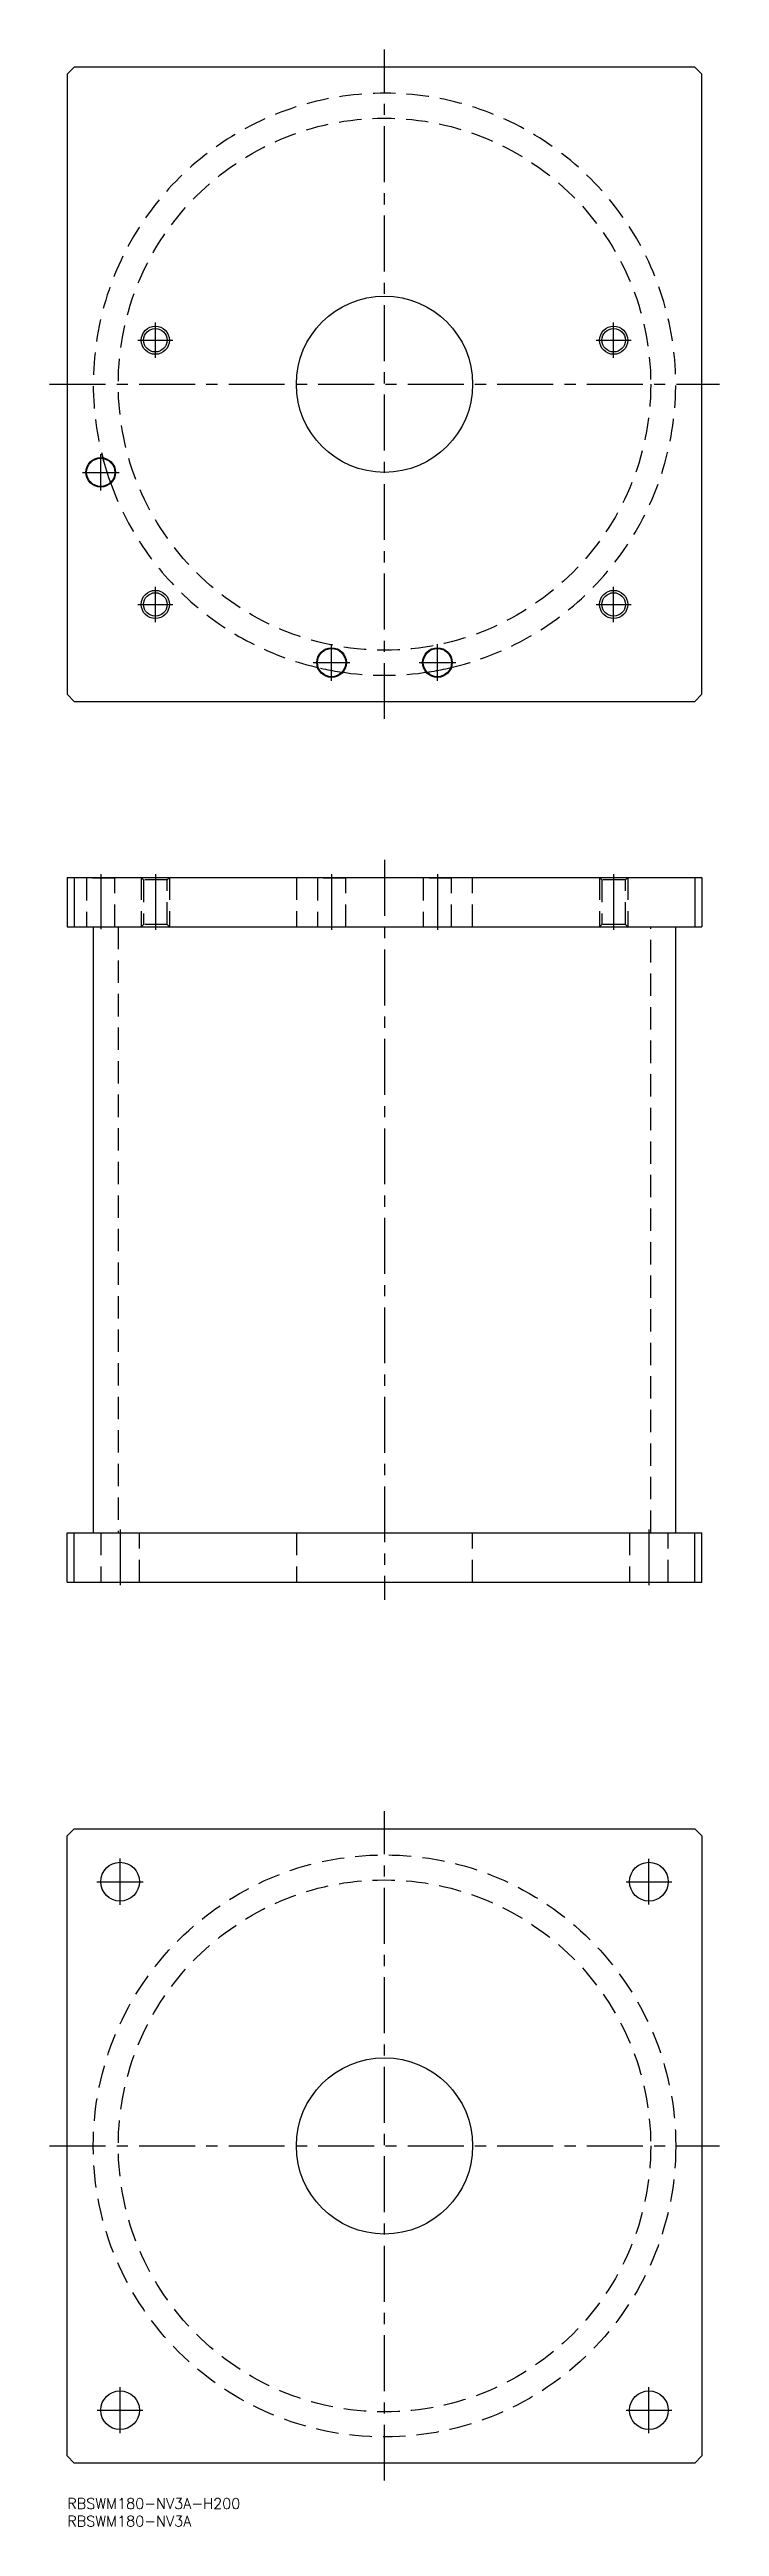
# Model space of a CAD drawing. Extents: x -5 to 185, y -8 to 695.
import ezdxf

# ---------------------------------------------------------------- set-up
doc = ezdxf.new("R2010")
doc.units = 0
doc.header["$LTSCALE"] = 0.5
doc.linetypes.add('CENTER', pattern=[50.8, 31.75, -6.35, 6.35, -6.35])
doc.linetypes.add('DASHED', pattern=[19.05, 12.7, -6.35])
for name, color, linetype in [('MSM_CENTER', 1, 'CENTER'), ('MSM_CONTINUOUS', 7, 'CONTINUOUS'), ('MSM_DASHED', 4, 'DASHED'), ('MSM_NARROW', 5, 'CONTINUOUS'), ('MSM_PART_NUMBER', 7, 'CONTINUOUS')]:
    doc.layers.add(name, color=color, linetype=linetype)
doc.styles.get("Standard").update_dxf_attribs({"font": 'txt.shx', "height": 3, "bigfont": 'bigfont.shx'})

msp = doc.modelspace()

# ---------------------------------------------------------------- linework, layer by layer
at = {"layer": 'MSM_CENTER'}
for p, q in [((90, 505), (90, 695)), ((20, 612.5), (30, 612.5)), ((25, 607.5), (25, 617.5)), ((150, 612.5), (160, 612.5)), ((155, 607.5), (155, 617.5)), ((-5, 600), (185, 600)), ((9.5, 569.8), (9.5, 580.2)), ((4.3, 575), (14.7, 575)), ((25, 532.5), (25, 542.5)), ((155, 532.5), (155, 542.5)), ((20, 537.5), (30, 537.5)), ((150, 537.5), (160, 537.5)), ((69.8, 521), (80.2, 521)), ((75, 515.8), (75, 526.2)), ((99.8, 521), (110.2, 521)), ((105, 515.8), (105, 526.2)), ((90, 465), (90, 255)), ((9.5, 461), (9.5, 445.3)), ((25, 461), (25, 445)), ((75, 461), (75, 445)), ((105, 461), (105, 445)), ((155, 461), (155, 445)), ((15, 275), (15, 259)), ((165, 275), (165, 259)), ((90, 5), (90, 195)), ((15, 168.44), (15, 181.56)), ((165, 168.5), (165, 181.5)), ((8.44, 175), (21.56, 175)), ((158.5, 175), (171.5, 175)), ((-5, 100), (185, 100)), ((15, 18.5), (15, 31.5)), ((165, 18.5), (165, 31.5)), ((8.5, 25), (21.5, 25)), ((158.5, 25), (171.5, 25))]:
    msp.add_line(p, q, dxfattribs=at)
at = {"layer": 'MSM_CONTINUOUS'}
for p, q in [((2, 690), (0, 688)), ((178, 690), (2, 690)), ((180, 688), (178, 690)), ((0, 688), (0, 512)), ((180, 512), (180, 688)), ((0, 512), (2, 510)), ((2, 510), (178, 510)), ((178, 510), (180, 512)), ((0, 460), (0, 446)), ((0, 460), (180, 460)), ((2, 460), (2, 446)), ((178, 460), (178, 446)), ((180, 460), (180, 446)), ((0, 446), (180, 446)), ((7.4, 446), (7.4, 274)), ((172.6, 274), (172.6, 446)), ((0, 260), (0, 274)), ((0, 274), (180, 274)), ((2, 260), (2, 274)), ((178, 260), (178, 274)), ((180, 260), (180, 274)), ((0, 260), (180, 260)), ((0, 188), (2, 190)), ((2, 190), (178, 190)), ((178, 190), (180, 188)), ((0, 12), (0, 188)), ((180, 188), (180, 12)), ((2, 10), (0, 12)), ((178, 10), (2, 10)), ((180, 12), (178, 10))]:
    msp.add_line(p, q, dxfattribs=at)
for centre, radius in [((90, 600), 25), ((25, 612.5), 3.3235), ((155, 612.5), 3.3235), ((9.5, 575), 4.2), ((9.5, 575), 4), ((25, 537.5), 3.3235), ((155, 537.5), 3.3235), ((75, 521), 4.2), ((75, 521), 4), ((105, 521), 4.2), ((105, 521), 4), ((15, 175), 5.5), ((165, 175), 5.5), ((90, 100), 25), ((15, 25), 5.5), ((165, 25), 5.5)]:
    msp.add_circle(centre, radius, dxfattribs=at)
for start, end in [(193.8760225, 199.3563251), (257.3287305, 261.1693355), (278.8306645, 282.6712695)]:
    msp.add_arc((90, 600), 82.6, start, end, dxfattribs=at)
at = {"layer": 'MSM_DASHED'}
for p, q in [((5.3, 460), (5.5, 459.8)), ((5.5, 459.8), (5.5, 446)), ((13.5, 459.8), (5.5, 459.8)), ((13.5, 459.8), (13.7, 460)), ((13.5, 446), (13.5, 459.8)), ((21, 460), (21.6765, 459.3235)), ((21, 460), (21, 446)), ((21.6765, 459.3235), (21.6765, 446.6765)), ((28.3235, 459.3235), (21.6765, 459.3235)), ((28.3235, 459.3235), (29, 460)), ((28.3235, 446.6765), (28.3235, 459.3235)), ((29, 460), (29, 446)), ((65, 460), (65, 446)), ((70.8, 460), (71, 459.8)), ((71, 459.8), (71, 446)), ((79, 459.8), (71, 459.8)), ((79, 459.8), (79.2, 460)), ((79, 446), (79, 459.8)), ((100.8, 460), (101, 459.8)), ((101, 459.8), (101, 446)), ((109, 459.8), (101, 459.8)), ((109, 459.8), (109.2, 460)), ((109, 446), (109, 459.8)), ((115, 446), (115, 460)), ((151, 460), (151.6765, 459.3235)), ((151, 460), (151, 446)), ((151.6765, 459.3235), (151.6765, 446.6765)), ((158.3235, 459.3235), (151.6765, 459.3235)), ((158.3235, 459.3235), (159, 460)), ((158.3235, 446.6765), (158.3235, 459.3235)), ((159, 460), (159, 446)), ((14.5, 446), (14.5, 274)), ((21.6765, 446.6765), (21, 446)), ((28.3235, 446.6765), (21.6765, 446.6765)), ((29, 446), (28.3235, 446.6765)), ((151.6765, 446.6765), (151, 446)), ((158.3235, 446.6765), (151.6765, 446.6765)), ((159, 446), (158.3235, 446.6765)), ((165.5, 274), (165.5, 446)), ((9.5, 274), (9.5, 260)), ((20.5, 260), (20.5, 274)), ((65, 274), (65, 260)), ((115, 260), (115, 274)), ((159.5, 274), (159.5, 260)), ((170.5, 260), (170.5, 274))]:
    msp.add_line(p, q, dxfattribs=at)
for centre, radius in [((90, 600), 75.5), ((90, 100), 82.6), ((90, 100), 75.5)]:
    msp.add_circle(centre, radius, dxfattribs=at)
for start, end in [(282.6712695, 195.1489793), (199.3563251, 257.3287305), (261.1693355, 278.8306645)]:
    msp.add_arc((90, 600), 82.6, start, end, dxfattribs=at)
at = {"layer": 'MSM_NARROW'}
for centre in [(25, 612.5), (155, 612.5), (25, 537.5), (155, 537.5)]:
    msp.add_circle(centre, 4, dxfattribs=at)

# ---------------------------------------------------------------- texts
at = {"layer": 'MSM_PART_NUMBER'}
for s, p in [('RBSWM180-NV3A-H200', (0, -3)), ('RBSWM180-NV3A', (0, -8))]:
    msp.add_text(s, height=3, dxfattribs=at).set_placement(p)

doc.saveas('drawing.dxf')
